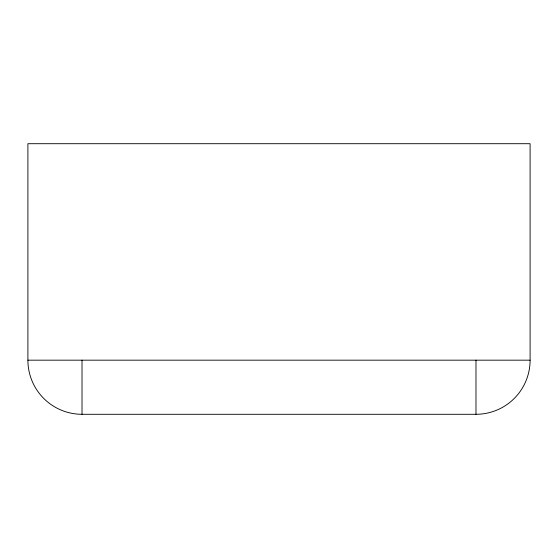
<?xml version="1.0" encoding="UTF-8"?>
<svg xmlns="http://www.w3.org/2000/svg" width="558" height="558" viewBox="0 0 558 558"><rect width="100%" height="100%" fill="white"/><g stroke="black" fill="none" stroke-linecap="round" stroke-linejoin="round"><path stroke-width="0.84" d="M27.9 360.175L530.1 360.175L530.1 143.706L27.9 143.706L27.9 360.175A54.119 54.119 0 0 0 82.019 414.294L475.981 414.294A54.119 54.119 0 0 0 530.1 360.175M475.981 360.175L475.981 414.294M82.019 360.175L82.019 414.294"/></g></svg>
